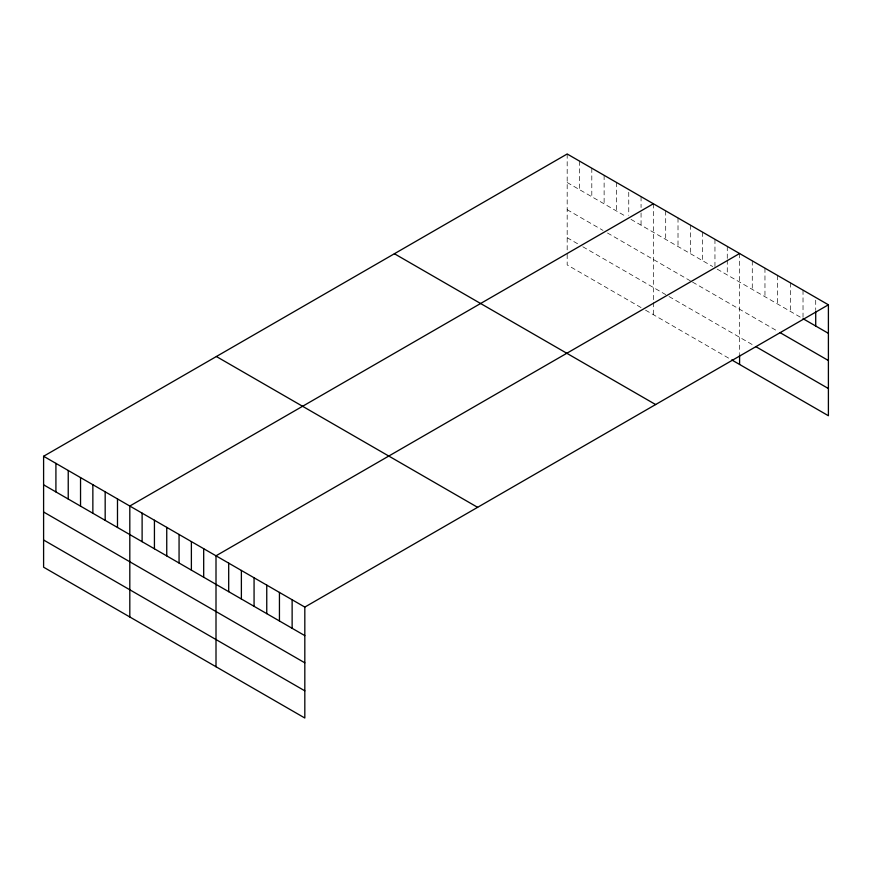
<?xml version="1.0" encoding="UTF-8"?>
<svg xmlns="http://www.w3.org/2000/svg" width="872" height="872" viewBox="0 0 872 872"><rect width="100%" height="100%" fill="white"/><g stroke="black" fill="none" stroke-linecap="round" stroke-linejoin="round"><path stroke-width="0.65" stroke-dasharray="4.36 3.27" d="M567.182 182.52L626.51 216.779M630.99 219.363L712.718 266.549M717.198 269.132L801.869 318.029M567.182 209.716L602.999 230.393M607.479 232.988L690.33 280.817M692.564 282.103L777.65 331.229M567.182 237.729L579.488 244.836M582.845 246.776L665.696 294.605M669.053 296.545L752.274 344.593M641.062 307.576L567.182 264.914L567.182 252.684M645.542 310.16L730.627 359.286M815.712 300.186L815.712 309.702M803.025 290.147L803.025 317.332M790.337 282.822L790.337 311.369M777.65 275.498L777.65 304.045M764.962 268.173L764.962 296.709M752.274 260.848L752.274 289.384M739.587 253.523L739.587 353.585M727.27 246.405L727.27 258.646M727.27 259.998L727.27 274.953M714.953 239.299L714.953 266.483M702.636 232.192L702.636 260.739M690.33 225.085L690.33 253.621M678.013 217.967L678.013 246.514M665.696 210.861L665.696 239.408M653.379 203.754L653.379 301.091M653.379 302.453L653.379 314.683M641.062 196.636L641.062 207.514M641.062 212.953L641.062 225.183M628.756 192.254L628.756 215.351M616.439 182.422L616.439 210.97M604.122 175.316L604.122 203.852M591.805 168.198L591.805 196.745M579.488 161.091L579.488 189.638M567.182 153.984L567.182 251.321"/><path stroke-width="1.31" d="M828.4 304.797L304.818 607.086L304.818 718.016L43.6 567.203L43.6 456.263L567.182 153.984L828.4 304.797L828.4 415.737L731.75 359.929M653.379 203.754L129.808 506.033L129.808 616.973M739.587 253.523L216.005 555.802L216.005 666.742M803.025 318.694L828.4 333.344M779.95 332.559L828.4 360.528M755.73 346.587L828.4 388.541M394.395 253.73L655.624 404.553M216.376 356.506L477.605 507.33M43.6 456.263L304.818 607.086M43.6 484.81L304.818 635.623M43.6 511.995L304.818 662.818M43.6 540.008L304.818 690.831M815.712 311.064L815.712 326.019M739.587 354.937L739.587 364.452M292.131 599.762L292.131 628.298M279.443 592.426L279.443 620.973M266.756 585.101L266.756 613.648M254.068 577.776L254.068 606.323M241.381 570.452L241.381 598.999M228.693 563.127L228.693 591.674M203.688 548.695L203.688 577.242M191.382 541.588L191.382 570.125M179.065 534.471L179.065 563.018M166.748 527.364L166.748 555.911M154.431 520.257L154.431 548.793M142.114 513.139L142.114 541.686M117.491 498.926L117.491 527.473M105.174 491.819L105.174 520.355M92.857 484.701L92.857 513.248M80.54 477.594L80.54 506.142M68.234 470.488L68.234 499.024M55.917 463.37L55.917 491.917"/></g></svg>
